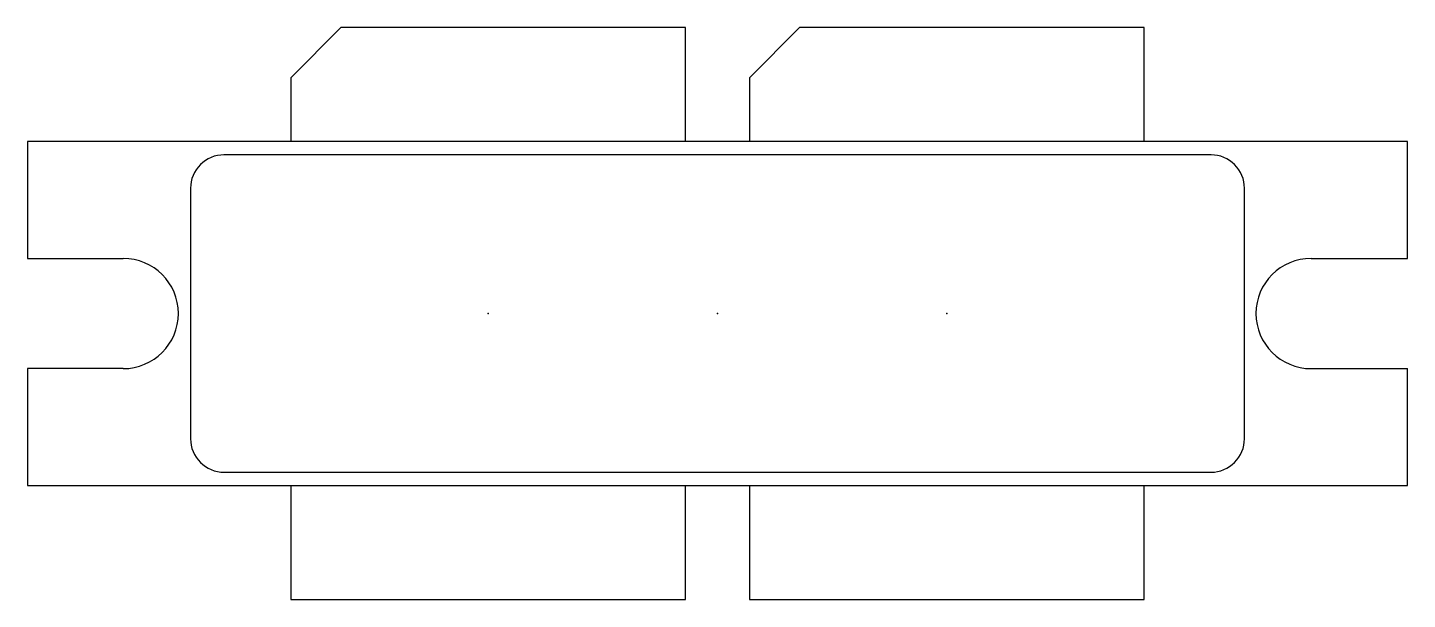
# Model space of a CAD drawing. Header units: millimetres. Extents: x 1716.2 to 1757.5, y 1668.6 to 1685.8.
import ezdxf

# ---------------------------------------------------------------- set-up
doc = ezdxf.new("R2010")
doc.units = ezdxf.units.MM

msp = doc.modelspace()

# ---------------------------------------------------------------- linework, layer by layer
for p, q in [((1716.24, 1678.847), (1719.1, 1678.847)), ((1754.64, 1678.847), (1757.52, 1678.847)), ((1719.1, 1675.547), (1716.24, 1675.547)), ((1754.64, 1675.547), (1757.52, 1675.547))]:
    msp.add_line(p, q)
for points in [[(1735.925, 1682.342), (1735.925, 1685.757), (1725.615, 1685.757), (1724.115, 1684.257), (1724.115, 1682.342)], [(1749.645, 1682.342), (1749.645, 1685.757), (1739.335, 1685.757), (1737.835, 1684.257), (1737.835, 1682.342)], [(1757.52, 1678.847), (1757.52, 1682.342), (1716.24, 1682.342), (1716.24, 1678.847)], [(1716.24, 1675.547), (1716.24, 1672.052), (1757.52, 1672.052), (1757.52, 1675.547)], [(1724.115, 1672.052), (1724.115, 1668.637), (1735.925, 1668.637), (1735.925, 1672.052)], [(1737.835, 1672.052), (1737.835, 1668.637), (1749.645, 1668.637), (1749.645, 1672.052)]]:
    msp.add_lwpolyline(points)
msp.add_lwpolyline([(1722.115, 1672.447), (1751.645, 1672.447, 0.414214), (1752.645, 1673.447), (1752.645, 1680.947, 0.414214), (1751.645, 1681.947), (1722.115, 1681.947, 0.414214), (1721.115, 1680.947), (1721.115, 1673.447, 0.414214)], format="xyb", close=True)
for centre, start, end in [((1719.1, 1677.197), 270, 90), ((1754.64, 1677.197), 90, 270)]:
    msp.add_arc(centre, 1.65, start, end)
for p in [(1730.02, 1677.197), (1736.88, 1677.197), (1743.74, 1677.197)]:
    msp.add_point(p)

doc.saveas('drawing.dxf')
